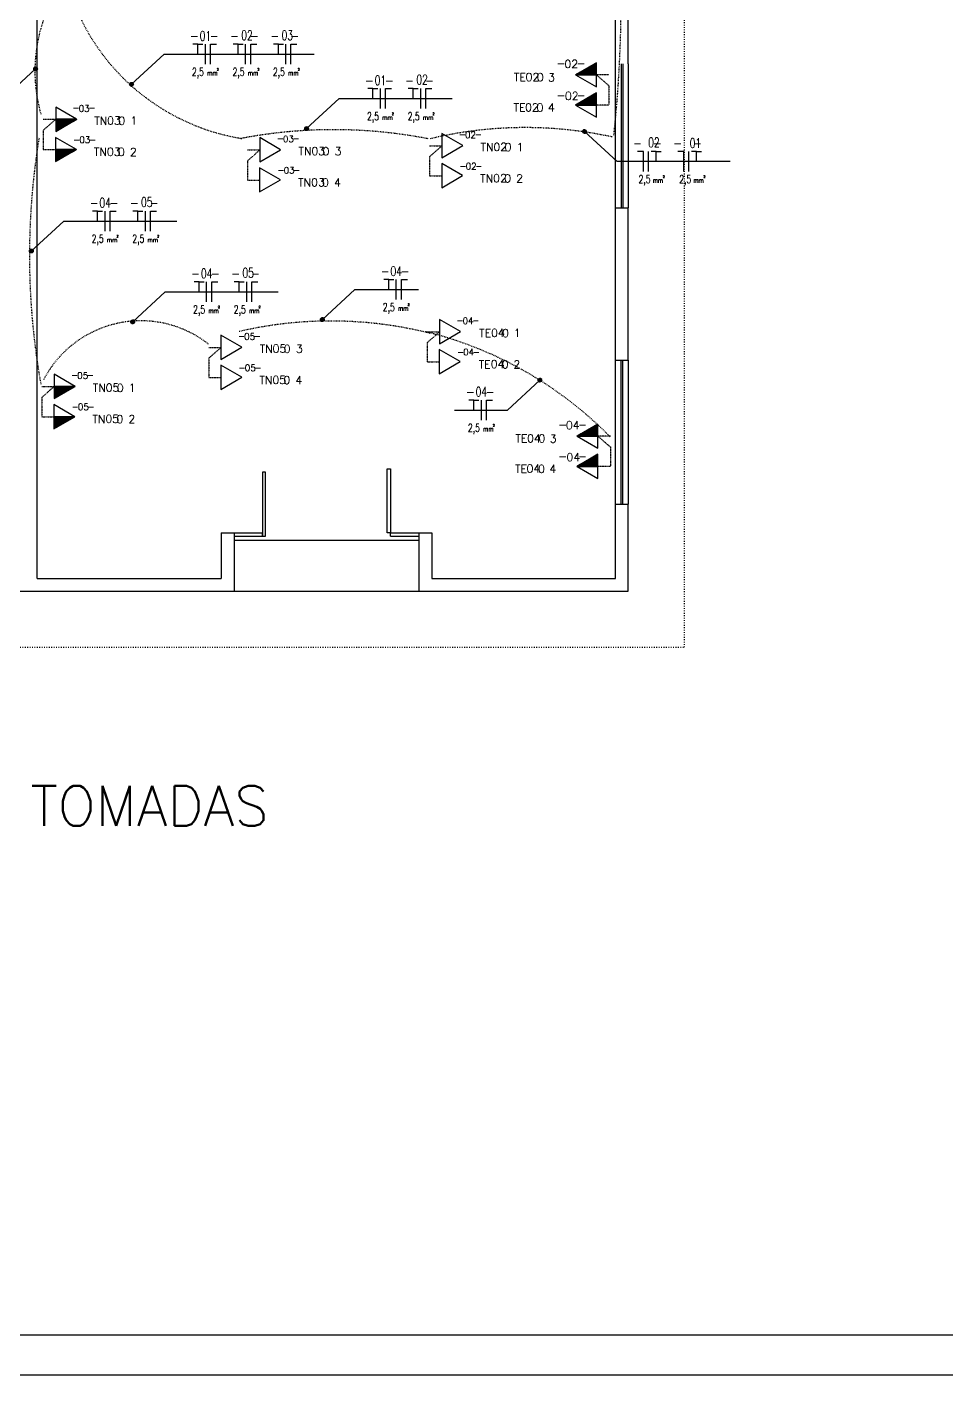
# Model space of a CAD drawing. Extents: x 0 to 4500, y 0 to 3000.
# Drawn here: x 1046 to 2195, y 0 to 1684 of the extents above; entities that cross this region are included whole.
import ezdxf

# ---------------------------------------------------------------- set-up
doc = ezdxf.new("R2010")
doc.units = 0
doc.header["$MEASUREMENT"] = 0
for name, pattern in [('DASHDOT', [1, 0.5, -0.25, 0, -0.25]), ('DASHEDX2', [1.5, 1, -0.5]), ('HIDDEN22', [3, 1, -1, -1]), ('PONT', [2, 1, -1])]:
    doc.linetypes.add(name, pattern=pattern)
doc.layers.get('0').update_dxf_attribs({"linetype": 'CONTINUOUS'})
for name, color, linetype in [('ELETFIAÇÃO', 13, 'CONTINUOUS'), ('ELETRICA', 1, 'CONTINUOUS'), ('ELETRIN', 5, 'PONT'), ('ELETTUBULA', 30, 'DASHEDX2'), ('ELÉTRICA', 1, 'CONTINUOUS'), ('MARGE', 6, 'CONTINUOUS'), ('TEXTO', 3, 'CONTINUOUS'), ('TEXTOS', 7, 'CONTINUOUS')]:
    doc.layers.add(name, color=color, linetype=linetype)
doc.styles.add('ROMANS', font='ROMANS.shx')
doc.styles.get("Standard").update_dxf_attribs({"font": 'romans.shx', "width": 0.8})
doc.styles.add('STYLE2', font='SIMPLEX.SHX')
pattern_1 = [(135, (-53.03864, -16.44269), (-0.044194174, -0.044194174), [])]

# ---------------------------------------------------------------- blocks, each defined once
blk = doc.blocks.new('2NDC')
at = {"layer": 'ELETRICA'}
for points in [[(41.4, 0.1), (15.2, 15.3), (15.2, -15)], [(41.3, -37.4), (15.1, -22.3), (15.1, -52.5)]]:
    blk.add_lwpolyline(points, close=True, dxfattribs=at)
at = {"layer": 'ELETTUBULA', "linetype": 'DASHDOT'}
for p, q in [((0, 0), (15.5, 0)), ((15.5, 0), (0, -13.6)), ((0, -13.6), (0, -37.8)), ((0, -37.8), (15.5, -37.8))]:
    blk.add_line(p, q, dxfattribs=at)
at = {"layer": 'ELETTUBULA', "style": 'STYLE2'}
for p in [(36.4, 10.3), (37.2, -29.4)]:
    blk.add_text('-  -', height=8, dxfattribs=at).set_placement(p)
at = {"layer": 'ELETTUBULA', "style": 'ROMANS'}
for p in [(44.2, 9.6), (45, -29.6)]:
    blk.add_attdef('C', p, '', height=8, dxfattribs=at)
at = {"layer": 'TEXTO', "style": 'STYLE2'}
for p in [(63.7, -6.8), (63.2, -45.8)]:
    blk.add_text('TN  0 ', height=10, dxfattribs=at).set_placement(p)
at = {"layer": 'TEXTO', "style": 'ROMANS'}
for p in [(79.7, -6.5), (108.8, -6.7), (79.4, -45.6), (108.2, -45.9)]:
    blk.add_attdef('C', p, '', height=10, dxfattribs=at)
blk = doc.blocks.new('2EDC')
at = {"layer": 'ELETRICA'}
for points in [[(41.4, 0.1), (15.2, 15.3), (15.2, -15)], [(41.3, -37.4), (15.1, -22.3), (15.1, -52.5)]]:
    blk.add_lwpolyline(points, close=True, dxfattribs=at)
at = {"layer": 'ELETTUBULA', "linetype": 'DASHDOT'}
for p, q in [((0, 0), (15.5, 0)), ((15.5, 0), (0, -13.6)), ((0, -13.6), (0, -37.8)), ((0, -37.8), (15.5, -37.8))]:
    blk.add_line(p, q, dxfattribs=at)
at = {"layer": 'ELETTUBULA', "style": 'STYLE2'}
for p in [(36.4, 10.3), (37.2, -29.4)]:
    blk.add_text('-  -', height=8, dxfattribs=at).set_placement(p)
at = {"layer": 'ELETTUBULA', "style": 'ROMANS'}
for p in [(44.2, 9.6), (45, -29.6)]:
    blk.add_attdef('C', p, '', height=8, dxfattribs=at)
at = {"layer": 'TEXTO', "style": 'STYLE2'}
for p in [(64.9, -6.8), (64.3, -45.8)]:
    blk.add_text('TE  0 ', height=10, dxfattribs=at).set_placement(p)
at = {"layer": 'TEXTO', "style": 'ROMANS'}
for p in [(79.7, -6.5), (108.2, -6.7), (79.4, -45.6), (107.6, -45.9)]:
    blk.add_attdef('C', p, '', height=10, dxfattribs=at)
blk = doc.blocks.new('*X21')
at = {"color": 0}
for p, q in [((14.242, 4.662), (14.296, 4.717)), ((14.243, 4.662), (14.3, 4.719)), ((14.245, 4.662), (14.305, 4.722)), ((14.247, 4.662), (14.309, 4.724)), ((14.249, 4.662), (14.313, 4.726)), ((14.25, 4.662), (14.317, 4.729)), ((14.252, 4.662), (14.321, 4.731)), ((14.254, 4.662), (14.325, 4.734)), ((14.256, 4.662), (14.33, 4.736)), ((14.257, 4.662), (14.334, 4.738)), ((14.259, 4.662), (14.338, 4.741)), ((14.261, 4.662), (14.342, 4.743)), ((14.263, 4.662), (14.346, 4.746)), ((14.265, 4.662), (14.351, 4.748)), ((14.266, 4.662), (14.355, 4.75)), ((14.268, 4.662), (14.359, 4.753)), ((14.27, 4.662), (14.363, 4.755)), ((14.272, 4.662), (14.367, 4.758)), ((14.273, 4.662), (14.372, 4.76)), ((14.275, 4.662), (14.376, 4.763)), ((14.277, 4.662), (14.38, 4.765)), ((14.279, 4.662), (14.384, 4.767)), ((14.28, 4.662), (14.388, 4.77)), ((14.282, 4.662), (14.392, 4.772)), ((14.284, 4.662), (14.397, 4.775)), ((14.286, 4.662), (14.401, 4.777)), ((14.288, 4.662), (14.405, 4.779)), ((14.289, 4.662), (14.409, 4.782)), ((14.291, 4.662), (14.413, 4.784)), ((14.293, 4.662), (14.418, 4.787)), ((14.295, 4.662), (14.422, 4.789)), ((14.296, 4.662), (14.426, 4.792)), ((14.298, 4.662), (14.43, 4.794)), ((14.3, 4.662), (14.434, 4.796)), ((14.302, 4.662), (14.438, 4.799)), ((14.303, 4.662), (14.443, 4.801)), ((14.305, 4.662), (14.447, 4.804)), ((14.307, 4.662), (14.451, 4.806)), ((14.309, 4.662), (14.455, 4.808)), ((14.31, 4.662), (14.459, 4.811)), ((14.312, 4.662), (14.464, 4.813)), ((14.314, 4.662), (14.468, 4.816)), ((14.316, 4.662), (14.472, 4.818)), ((14.318, 4.662), (14.476, 4.821)), ((14.319, 4.662), (14.48, 4.823)), ((14.321, 4.662), (14.484, 4.825)), ((14.323, 4.662), (14.489, 4.828)), ((14.325, 4.662), (14.493, 4.83)), ((14.326, 4.662), (14.497, 4.833)), ((14.328, 4.662), (14.501, 4.835)), ((14.33, 4.662), (14.505, 4.837)), ((14.332, 4.662), (14.51, 4.84)), ((14.333, 4.662), (14.514, 4.842)), ((14.335, 4.662), (14.518, 4.845)), ((14.337, 4.662), (14.522, 4.847)), ((14.339, 4.662), (14.526, 4.85)), ((14.341, 4.662), (14.53, 4.852)), ((14.342, 4.662), (14.535, 4.854)), ((14.344, 4.662), (14.539, 4.857)), ((14.346, 4.662), (14.543, 4.859)), ((14.348, 4.662), (14.547, 4.862)), ((14.349, 4.662), (14.551, 4.864)), ((14.351, 4.662), (14.556, 4.866)), ((14.353, 4.662), (14.56, 4.869)), ((14.355, 4.662), (14.564, 4.871)), ((14.356, 4.662), (14.568, 4.874)), ((14.358, 4.662), (14.572, 4.876)), ((14.36, 4.662), (14.576, 4.878)), ((14.362, 4.662), (14.581, 4.881)), ((14.364, 4.662), (14.585, 4.883)), ((14.365, 4.662), (14.589, 4.886)), ((14.367, 4.662), (14.593, 4.888)), ((14.369, 4.662), (14.597, 4.891)), ((14.371, 4.662), (14.602, 4.893)), ((14.372, 4.662), (14.606, 4.895)), ((14.374, 4.662), (14.61, 4.898)), ((14.376, 4.662), (14.614, 4.9)), ((14.378, 4.662), (14.618, 4.903)), ((14.379, 4.662), (14.622, 4.905)), ((14.381, 4.662), (14.627, 4.907)), ((14.383, 4.662), (14.631, 4.91)), ((14.385, 4.662), (14.635, 4.912)), ((14.386, 4.662), (14.639, 4.915)), ((14.388, 4.662), (14.643, 4.917)), ((14.39, 4.662), (14.648, 4.92)), ((14.392, 4.662), (14.652, 4.922)), ((14.394, 4.662), (14.656, 4.924)), ((14.395, 4.662), (14.66, 4.927)), ((14.397, 4.662), (14.664, 4.929)), ((14.399, 4.662), (14.668, 4.932)), ((14.401, 4.662), (14.673, 4.934)), ((14.402, 4.662), (14.677, 4.936)), ((14.404, 4.662), (14.681, 4.939)), ((14.406, 4.662), (14.685, 4.941)), ((14.408, 4.662), (14.689, 4.944)), ((14.409, 4.662), (14.694, 4.946)), ((14.411, 4.662), (14.698, 4.949)), ((14.413, 4.662), (14.702, 4.951)), ((14.415, 4.662), (14.706, 4.953)), ((14.417, 4.662), (14.71, 4.956)), ((14.418, 4.662), (14.714, 4.958)), ((14.42, 4.662), (14.719, 4.961)), ((14.422, 4.662), (14.723, 4.963)), ((14.424, 4.662), (14.726, 4.964)), ((14.425, 4.662), (14.726, 4.962)), ((14.427, 4.662), (14.726, 4.961)), ((14.429, 4.662), (14.726, 4.959)), ((14.431, 4.662), (14.726, 4.957)), ((14.432, 4.662), (14.726, 4.955)), ((14.434, 4.662), (14.726, 4.954)), ((14.436, 4.662), (14.726, 4.952)), ((14.438, 4.662), (14.726, 4.95)), ((14.44, 4.662), (14.726, 4.948)), ((14.441, 4.662), (14.726, 4.947)), ((14.443, 4.662), (14.726, 4.945)), ((14.445, 4.662), (14.726, 4.943)), ((14.447, 4.662), (14.726, 4.941)), ((14.448, 4.662), (14.726, 4.939)), ((14.45, 4.662), (14.726, 4.938)), ((14.452, 4.662), (14.726, 4.936)), ((14.454, 4.662), (14.726, 4.934)), ((14.455, 4.662), (14.726, 4.932)), ((14.457, 4.662), (14.726, 4.931)), ((14.459, 4.662), (14.726, 4.929)), ((14.461, 4.662), (14.726, 4.927)), ((14.463, 4.662), (14.726, 4.925)), ((14.464, 4.662), (14.726, 4.924)), ((14.466, 4.662), (14.726, 4.922)), ((14.468, 4.662), (14.726, 4.92)), ((14.47, 4.662), (14.726, 4.918)), ((14.471, 4.662), (14.726, 4.917)), ((14.473, 4.662), (14.726, 4.915)), ((14.475, 4.662), (14.726, 4.913)), ((14.477, 4.662), (14.726, 4.911)), ((14.478, 4.662), (14.726, 4.909)), ((14.48, 4.662), (14.726, 4.908)), ((14.482, 4.662), (14.726, 4.906)), ((14.484, 4.662), (14.726, 4.904)), ((14.485, 4.662), (14.726, 4.902)), ((14.487, 4.662), (14.726, 4.901)), ((14.489, 4.662), (14.726, 4.899)), ((14.491, 4.662), (14.726, 4.897)), ((14.493, 4.662), (14.726, 4.895)), ((14.494, 4.662), (14.726, 4.894)), ((14.496, 4.662), (14.726, 4.892)), ((14.498, 4.662), (14.726, 4.89)), ((14.5, 4.662), (14.726, 4.888)), ((14.501, 4.662), (14.726, 4.886)), ((14.503, 4.662), (14.726, 4.885)), ((14.505, 4.662), (14.726, 4.883)), ((14.507, 4.662), (14.726, 4.881)), ((14.508, 4.662), (14.726, 4.879)), ((14.51, 4.662), (14.726, 4.878)), ((14.512, 4.662), (14.726, 4.876)), ((14.514, 4.662), (14.726, 4.874)), ((14.516, 4.662), (14.726, 4.872)), ((14.517, 4.662), (14.726, 4.871)), ((14.519, 4.662), (14.726, 4.869)), ((14.521, 4.662), (14.726, 4.867)), ((14.523, 4.662), (14.726, 4.865)), ((14.524, 4.662), (14.726, 4.863)), ((14.526, 4.662), (14.726, 4.862)), ((14.528, 4.662), (14.726, 4.86)), ((14.53, 4.662), (14.726, 4.858)), ((14.531, 4.662), (14.726, 4.856)), ((14.533, 4.662), (14.726, 4.855)), ((14.535, 4.662), (14.726, 4.853)), ((14.537, 4.662), (14.726, 4.851)), ((14.539, 4.662), (14.726, 4.849)), ((14.54, 4.662), (14.726, 4.848)), ((14.542, 4.662), (14.726, 4.846)), ((14.544, 4.662), (14.726, 4.844)), ((14.546, 4.662), (14.726, 4.842)), ((14.547, 4.662), (14.726, 4.84)), ((14.549, 4.662), (14.726, 4.839)), ((14.551, 4.662), (14.726, 4.837)), ((14.553, 4.662), (14.726, 4.835)), ((14.554, 4.662), (14.726, 4.833)), ((14.556, 4.662), (14.726, 4.832)), ((14.558, 4.662), (14.726, 4.83)), ((14.56, 4.662), (14.726, 4.828)), ((14.562, 4.662), (14.726, 4.826)), ((14.563, 4.662), (14.726, 4.825)), ((14.565, 4.662), (14.726, 4.823)), ((14.567, 4.662), (14.726, 4.821)), ((14.569, 4.662), (14.726, 4.819)), ((14.57, 4.662), (14.726, 4.818)), ((14.572, 4.662), (14.726, 4.816)), ((14.574, 4.662), (14.726, 4.814)), ((14.576, 4.662), (14.726, 4.812)), ((14.577, 4.662), (14.726, 4.81)), ((14.579, 4.662), (14.726, 4.809)), ((14.581, 4.662), (14.726, 4.807)), ((14.583, 4.662), (14.726, 4.805)), ((14.584, 4.662), (14.726, 4.803)), ((14.586, 4.662), (14.726, 4.802)), ((14.588, 4.662), (14.726, 4.8)), ((14.59, 4.662), (14.726, 4.798)), ((14.592, 4.662), (14.726, 4.796)), ((14.593, 4.662), (14.726, 4.795)), ((14.595, 4.662), (14.726, 4.793)), ((14.597, 4.662), (14.726, 4.791)), ((14.599, 4.662), (14.726, 4.789)), ((14.6, 4.662), (14.726, 4.787)), ((14.602, 4.662), (14.726, 4.786)), ((14.604, 4.662), (14.726, 4.784)), ((14.606, 4.662), (14.726, 4.782)), ((14.607, 4.662), (14.726, 4.78)), ((14.609, 4.662), (14.726, 4.779)), ((14.611, 4.662), (14.726, 4.777)), ((14.613, 4.662), (14.726, 4.775)), ((14.615, 4.662), (14.726, 4.773)), ((14.616, 4.662), (14.726, 4.772)), ((14.618, 4.662), (14.726, 4.77)), ((14.62, 4.662), (14.726, 4.768)), ((14.622, 4.662), (14.726, 4.766)), ((14.623, 4.662), (14.726, 4.764)), ((14.625, 4.662), (14.726, 4.763)), ((14.627, 4.662), (14.726, 4.761)), ((14.629, 4.662), (14.726, 4.759)), ((14.63, 4.662), (14.726, 4.757)), ((14.632, 4.662), (14.726, 4.756)), ((14.634, 4.662), (14.726, 4.754)), ((14.636, 4.662), (14.726, 4.752)), ((14.638, 4.662), (14.726, 4.75)), ((14.639, 4.662), (14.726, 4.749)), ((14.641, 4.662), (14.726, 4.747)), ((14.643, 4.662), (14.726, 4.745)), ((14.645, 4.662), (14.726, 4.743)), ((14.646, 4.662), (14.726, 4.741)), ((14.648, 4.662), (14.726, 4.74)), ((14.65, 4.662), (14.726, 4.738)), ((14.652, 4.662), (14.726, 4.736)), ((14.653, 4.662), (14.726, 4.734)), ((14.655, 4.662), (14.726, 4.733)), ((14.657, 4.662), (14.726, 4.731)), ((14.659, 4.662), (14.726, 4.729)), ((14.661, 4.662), (14.726, 4.727)), ((14.662, 4.662), (14.726, 4.726)), ((14.664, 4.662), (14.726, 4.724)), ((14.666, 4.662), (14.726, 4.722)), ((14.668, 4.662), (14.726, 4.72)), ((14.669, 4.662), (14.726, 4.719)), ((14.671, 4.662), (14.726, 4.717)), ((14.203, 4.662), (14.204, 4.664)), ((14.204, 4.662), (14.208, 4.666)), ((14.206, 4.662), (14.213, 4.668)), ((14.208, 4.662), (14.217, 4.671)), ((14.21, 4.662), (14.221, 4.673)), ((14.211, 4.662), (14.225, 4.676)), ((14.213, 4.662), (14.229, 4.678)), ((14.215, 4.662), (14.233, 4.68)), ((14.217, 4.662), (14.238, 4.683)), ((14.219, 4.662), (14.242, 4.685)), ((14.22, 4.662), (14.246, 4.688)), ((14.222, 4.662), (14.25, 4.69)), ((14.224, 4.662), (14.254, 4.693)), ((14.226, 4.662), (14.259, 4.695)), ((14.227, 4.662), (14.263, 4.697)), ((14.229, 4.662), (14.267, 4.7)), ((14.231, 4.662), (14.271, 4.702)), ((14.233, 4.662), (14.275, 4.705)), ((14.234, 4.662), (14.279, 4.707)), ((14.236, 4.662), (14.284, 4.709)), ((14.238, 4.662), (14.288, 4.712)), ((14.24, 4.662), (14.292, 4.714)), ((14.673, 4.662), (14.726, 4.715)), ((14.675, 4.662), (14.726, 4.713)), ((14.676, 4.662), (14.726, 4.711)), ((14.678, 4.662), (14.726, 4.71)), ((14.68, 4.662), (14.726, 4.708)), ((14.682, 4.662), (14.726, 4.706)), ((14.683, 4.662), (14.726, 4.704)), ((14.685, 4.662), (14.726, 4.703)), ((14.687, 4.662), (14.726, 4.701)), ((14.689, 4.662), (14.726, 4.699)), ((14.691, 4.662), (14.726, 4.697)), ((14.692, 4.662), (14.726, 4.696)), ((14.694, 4.662), (14.726, 4.694)), ((14.696, 4.662), (14.726, 4.692)), ((14.698, 4.662), (14.726, 4.69)), ((14.699, 4.662), (14.726, 4.688)), ((14.701, 4.662), (14.726, 4.687)), ((14.703, 4.662), (14.726, 4.685)), ((14.705, 4.662), (14.726, 4.683)), ((14.706, 4.662), (14.726, 4.681)), ((14.708, 4.662), (14.726, 4.68)), ((14.71, 4.662), (14.726, 4.678)), ((14.712, 4.662), (14.726, 4.676)), ((14.714, 4.662), (14.726, 4.674)), ((14.715, 4.662), (14.726, 4.673)), ((14.717, 4.662), (14.726, 4.671)), ((14.719, 4.662), (14.726, 4.669)), ((14.721, 4.662), (14.726, 4.667)), ((14.722, 4.662), (14.726, 4.665)), ((14.724, 4.662), (14.726, 4.664))]:
    blk.add_line(p, q, dxfattribs=at)
blk = doc.blocks.new('TMEDIA')
at = {"layer": 'ELETRICA'}
blk.add_line((-0.524, 0), (0, 0), dxfattribs=at)
blk.add_lwpolyline([(-0.524, 0), (0, -0.303), (0, 0.303)], close=True, dxfattribs=at)
blk.add_blockref('*X21', (-14.726, -4.662), dxfattribs=at)
blk = doc.blocks.new('TM')
at = {"xscale": 50, "yscale": 50, "zscale": 50}
blk.add_blockref('TMEDIA', (0, 0), dxfattribs=at)
blk = doc.blocks.new('2EEP')
at = {"layer": 'ELETTUBULA', "linetype": 'DASHDOT'}
for p, q in [((0, 0), (-15.5, 0)), ((-15.5, 0), (0, -13.6)), ((0, -13.6), (0, -37.8)), ((0, -37.8), (-15.5, -37.8))]:
    blk.add_line(p, q, dxfattribs=at)
for p in [(-15.5, 0), (-15.5, -37.8)]:
    blk.add_blockref('TM', p)
at = {"layer": 'ELETTUBULA', "style": 'STYLE2'}
for s, p in [('-  -', (-65.3, 9.5)), ('-  - ', (-65.3, -30.3))]:
    blk.add_text(s, height=10, dxfattribs=at).set_placement(p)
at = {"layer": 'ELETTUBULA', "style": 'ROMANS'}
for p in [(-55.6, 8.7), (-54.9, -31.3)]:
    blk.add_attdef('C', p, '', height=10, dxfattribs=at)
at = {"layer": 'TEXTO', "style": 'STYLE2'}
for p in [(-118.7, -7.9), (-119.1, -45.9)]:
    blk.add_text('TE  0 ', height=10, dxfattribs=at).set_placement(p)
at = {"layer": 'TEXTO', "style": 'ROMANS'}
for p in [(-104.1, -7.8), (-75.8, -8.2), (-104.8, -45.5), (-76.2, -45.9)]:
    blk.add_attdef('C', p, '', height=10, dxfattribs=at)
blk = doc.blocks.new('FNT1')
at = {"layer": 'ELETFIAÇÃO'}
for p, q in [((-38, -35.3), (2.6, 2.2)), ((-104.2, -35.3), (-38, -35.3))]:
    blk.add_line(p, q, dxfattribs=at)
at = {"layer": 'ELETFIAÇÃO', "linetype": 'CONTINUOUS'}
for p, q in [((3.1, -0.1), (0.3, 2.7)), ((3, -0.1), (0.3, 2.6)), ((3, -0.1), (0.3, 2.5)), ((2.9, -0.1), (0.3, 2.4)), ((2.7, -0.2), (0.3, 2.3)), ((2.8, -0.2), (0.3, 2.3)), ((2.6, -0.2), (0.3, 2.2)), ((2.5, -0.2), (0.3, 2.1)), ((2.4, -0.2), (0.3, 2)), ((2.3, -0.1), (0.3, 1.9)), ((2.2, -0.1), (0.3, 1.8)), ((2.1, -0.1), (0.3, 1.7)), ((3.4, 0), (0.4, 3)), ((3.3, -0.1), (0.4, 2.9)), ((3.4, 0), (0.4, 2.9)), ((3.2, -0.1), (0.4, 2.8)), ((3.2, -0.1), (0.4, 2.7)), ((2, -0.1), (0.4, 1.6)), ((1.9, 0), (0.4, 1.4)), ((3.6, 0.1), (0.5, 3.2)), ((3.7, 0.1), (0.5, 3.2)), ((3.5, 0), (0.5, 3.1)), ((3.6, 0), (0.5, 3.1)), ((1.7, 0), (0.5, 1.3)), ((1.6, 0.1), (0.5, 1.1)), ((3.8, 0.2), (0.6, 3.4)), ((3.9, 0.2), (0.6, 3.4)), ((3.8, 0.1), (0.6, 3.3)), ((4, 0.3), (0.7, 3.6)), ((3.9, 0.2), (0.7, 3.5)), ((4, 0.3), (0.7, 3.5)), ((1.4, 0.2), (0.7, 0.9)), ((4.1, 0.4), (0.8, 3.7)), ((4.1, 0.3), (0.8, 3.6)), ((4.2, 0.5), (0.9, 3.8)), ((4.2, 0.4), (0.9, 3.7)), ((4.3, 0.5), (1, 3.9)), ((4.3, 0.6), (1, 3.9)), ((4.3, 0.5), (1, 3.8)), ((4.4, 0.7), (1.1, 4)), ((4.4, 0.6), (1.1, 3.9)), ((4.5, 0.8), (1.2, 4.1)), ((4.5, 0.7), (1.2, 4)), ((4.5, 0.8), (1.3, 4.1)), ((4.6, 0.9), (1.3, 4.1)), ((4.6, 0.9), (1.4, 4.2)), ((4.6, 1), (1.4, 4.2)), ((4.7, 1.1), (1.5, 4.2)), ((4.7, 1.1), (1.6, 4.3)), ((4.7, 1.2), (1.6, 4.3)), ((4.8, 1.2), (1.7, 4.3)), ((4.8, 1.3), (1.7, 4.3)), ((4.8, 1.4), (1.8, 4.4)), ((4.8, 1.4), (1.9, 4.4)), ((4.9, 1.5), (1.9, 4.4)), ((4.9, 1.6), (2, 4.4)), ((4.9, 1.6), (2.1, 4.5)), ((4.9, 1.7), (2.1, 4.5)), ((4.9, 1.8), (2.2, 4.5)), ((4.9, 1.9), (2.3, 4.5)), ((5, 1.9), (2.4, 4.5)), ((5, 2), (2.5, 4.5)), ((5, 2.1), (2.5, 4.5)), ((5, 2.2), (2.6, 4.5)), ((5, 2.3), (2.7, 4.5)), ((5, 2.4), (2.8, 4.5)), ((5, 2.5), (2.9, 4.5)), ((4.9, 2.6), (3, 4.5)), ((4.9, 2.7), (3.1, 4.5)), ((4.9, 2.8), (3.2, 4.4)), ((4.9, 2.9), (3.4, 4.4)), ((4.8, 3.1), (3.5, 4.4)), ((4.7, 3.2), (3.7, 4.3)), ((4.6, 3.4), (3.9, 4.2))]:
    blk.add_line(p, q, dxfattribs=at)
at = {"layer": 'ELETFIAÇÃO'}
blk.add_circle((2.6, 2.2), 2.34, dxfattribs=at)
at = {"layer": 'ELÉTRICA'}
for p, q in [((-79.9, -22.8), (-86.2, -22.8)), ((-79.9, -35.3), (-79.9, -22.8)), ((-79.9, -22.8), (-73.7, -22.8)), ((-70.4, -47.7), (-70.4, -22.7)), ((-64.1, -22.7), (-56.6, -22.7)), ((-64.1, -47.7), (-64.1, -22.7))]:
    blk.add_line(p, q, dxfattribs=at)
at = {"layer": 'ELETFIAÇÃO'}
for s, height, style, p in [('-  -', 10, 'STYLE2', (-89.9, -17.5)), ('2', 3, 'ROMANS', (-56.3, -55.8))]:
    blk.add_text(s, height=height, dxfattribs=dict(at, style=style)).set_placement(p)
at = {"layer": 'ELETFIAÇÃO', "style": 'ROMANS', "width": 0.7}
for s, height, p in [('2,5', 10, (-87.3, -62.4)), ('mm', 6, (-68.4, -61.9))]:
    blk.add_text(s, height=height, dxfattribs=at).set_placement(p)
blk.add_attdef('C', (-77.7, -18.3), '', height=12, dxfattribs=at)
blk = doc.blocks.new('FASE')
at = {"layer": 'ELÉTRICA'}
blk.add_line((0, -0.25), (0, 0.25), dxfattribs=at)
blk = doc.blocks.new('NEUTRO')
at = {"layer": 'ELÉTRICA'}
for p, q in [((0, 0.25), (0.15, 0.25)), ((0, -0.25), (0, 0.25))]:
    blk.add_line(p, q, dxfattribs=at)
blk = doc.blocks.new('FIOTERRA')
at = {"layer": 'ELÉTRICA'}
for p, q in [((0, 0.25), (-0.125, 0.25)), ((0, 0), (0, 0.25)), ((0, 0.25), (0.125, 0.25))]:
    blk.add_line(p, q, dxfattribs=at)
blk = doc.blocks.new('2FNT')
at = {"layer": 'ELETFIAÇÃO', "linetype": 'CONTINUOUS'}
h = blk.add_hatch(dxfattribs=at)
h.set_pattern_fill('ANSI31', color=256, scale=0.5, angle=90, style=0)
h.set_pattern_definition(pattern_1)
h.paths.add_polyline_path([(0.3, 2.2, 1), (5, 2.2, 1)])
at = {"layer": 'ELETFIAÇÃO'}
for p, q in [((2.6, 2.2), (43.3, 39.7)), ((43.3, 39.7), (184.5, 39.7))]:
    blk.add_line(p, q, dxfattribs=at)
blk.add_circle((2.6, 2.2), 2.34, dxfattribs=at)
at = {"color": 4, "xscale": 50, "yscale": 50, "zscale": 50}
for name, p in [('FIOTERRA', (85.5, 39.7)), ('FASE', (95, 39.7)), ('NEUTRO', (101.3, 39.7)), ('FIOTERRA', (135.7, 39.7)), ('FASE', (145.2, 39.7)), ('NEUTRO', (151.6, 39.7))]:
    blk.add_blockref(name, p, dxfattribs=at)
at = {"layer": 'ELETFIAÇÃO'}
for s, height, style, p in [('-  -', 10, 'STYLE2', (75.5, 57.4)), ('-  -', 10, 'STYLE2', (125.7, 57.4)), ('2', 3, 'ROMANS', (109.1, 19.2)), ('2', 3, 'ROMANS', (159.9, 19.2))]:
    blk.add_text(s, height=height, dxfattribs=dict(at, style=style)).set_placement(p)
at = {"layer": 'ELETFIAÇÃO', "style": 'ROMANS', "width": 0.7}
for s, height, p in [('2,5', 10, (78.1, 12.6)), ('mm', 6, (97.1, 13.1)), ('2,5', 10, (128.9, 12.6)), ('mm', 6, (147.9, 13.1))]:
    blk.add_text(s, height=height, dxfattribs=at).set_placement(p)
for p in [(87.7, 56.6), (139.7, 57.4)]:
    blk.add_attdef('C', p, '', height=12, dxfattribs=at)
blk = doc.blocks.new('2NDP')
at = {"layer": 'ELETTUBULA', "linetype": 'DASHDOT'}
for p, q in [((0, 0), (15.5, 0)), ((15.5, 0), (0, -13.6)), ((0, -13.6), (0, -37.8)), ((0, -37.8), (15.5, -37.8))]:
    blk.add_line(p, q, dxfattribs=at)
at = {"xscale": 50, "yscale": 50, "zscale": 50, "rotation": 180}
for p in [(15.5, 0), (15.1, -37.8)]:
    blk.add_blockref('TMEDIA', p, dxfattribs=at)
at = {"layer": 'ELETTUBULA', "style": 'STYLE2'}
for p in [(36.4, 10.3), (37.2, -29.4)]:
    blk.add_text('-  -', height=8, dxfattribs=at).set_placement(p)
at = {"layer": 'ELETTUBULA', "style": 'ROMANS'}
for p in [(44.2, 9.6), (45, -29.6)]:
    blk.add_attdef('C', p, '', height=8, dxfattribs=at)
at = {"layer": 'TEXTO', "style": 'STYLE2'}
for p in [(63.7, -6.8), (63.2, -45.8)]:
    blk.add_text('TN  0 ', height=10, dxfattribs=at).set_placement(p)
at = {"layer": 'TEXTO', "style": 'ROMANS'}
for p in [(79.7, -6.5), (108.8, -6.7), (79.4, -45.6), (108.2, -45.9)]:
    blk.add_attdef('C', p, '', height=10, dxfattribs=at)
blk = doc.blocks.new('FNT3')
at = {"layer": 'ELETFIAÇÃO', "linetype": 'CONTINUOUS'}
h = blk.add_hatch(dxfattribs=at)
h.set_pattern_fill('ANSI31', color=256, scale=0.5, angle=90, style=0)
h.set_pattern_definition(pattern_1)
h.paths.add_polyline_path([(0.3, 2.2, 1), (5, 2.2, 1)])
at = {"layer": 'ELETFIAÇÃO'}
for p, q in [((-38, -35.3), (2.6, 2.2)), ((-207.9, -35.3), (-38, -35.3))]:
    blk.add_line(p, q, dxfattribs=at)
blk.add_circle((2.6, 2.2), 2.34, dxfattribs=at)
at = {"color": 4, "xscale": 50, "yscale": 50, "zscale": 50}
for name, p in [('FIOTERRA', (-183.5, -35.3)), ('FASE', (-174, -35.2)), ('NEUTRO', (-167.7, -35.2)), ('FIOTERRA', (-133.3, -35.3)), ('FASE', (-123.8, -35.2)), ('NEUTRO', (-117.5, -35.2)), ('FIOTERRA', (-82.9, -35.3)), ('FASE', (-73.4, -35.2)), ('NEUTRO', (-67.1, -35.2))]:
    blk.add_blockref(name, p, dxfattribs=at)
at = {"layer": 'ELETFIAÇÃO'}
for s, height, style, p in [('-  -', 10, 'STYLE2', (-193.5, -17.5)), ('-  -', 10, 'STYLE2', (-143.3, -17.5)), ('-  -', 10, 'STYLE2', (-92.9, -17.5)), ('2', 3, 'ROMANS', (-159.9, -55.8)), ('2', 3, 'ROMANS', (-109.1, -55.8)), ('2', 3, 'ROMANS', (-58.7, -55.8))]:
    blk.add_text(s, height=height, dxfattribs=dict(at, style=style)).set_placement(p)
at = {"layer": 'ELETFIAÇÃO', "style": 'ROMANS', "width": 0.7}
for s, height, p in [('2,5', 10, (-190.9, -62.4)), ('mm', 6, (-172, -61.9)), ('2,5', 10, (-140.1, -62.4)), ('mm', 6, (-121.2, -61.9)), ('2,5', 10, (-89.7, -62.4)), ('mm', 6, (-70.8, -61.9))]:
    blk.add_text(s, height=height, dxfattribs=at).set_placement(p)
for p in [(-181.3, -18.3), (-129.3, -17.5), (-78.9, -17.5)]:
    blk.add_attdef('C', p, '', height=12, dxfattribs=at)
blk = doc.blocks.new('FNT2-')
at = {"layer": 'ELETFIAÇÃO', "linetype": 'CONTINUOUS'}
h = blk.add_hatch(dxfattribs=at)
h.set_pattern_fill('ANSI31', color=256, scale=0.5, angle=90, style=0)
h.set_pattern_definition([(45, (58.298264, -16.44269), (0.044194174, -0.044194174), [])])
h.paths.add_polyline_path([(0.3, 2.2, 1), (5, 2.2, 1)])
at = {"layer": 'ELETFIAÇÃO'}
for p, q in [((43.3, -35.3), (2.6, 2.2)), ((184.5, -35.3), (43.3, -35.3))]:
    blk.add_line(p, q, dxfattribs=at)
blk.add_circle((2.6, 2.2), 2.34, dxfattribs=at)
at = {"color": 4, "xscale": -50, "yscale": 50, "zscale": 50}
for name, p in [('NEUTRO', (76.3, -35.2)), ('FASE', (82.6, -35.2)), ('FIOTERRA', (92.1, -35.3)), ('NEUTRO', (126.5, -35.2)), ('FASE', (132.8, -35.2)), ('FIOTERRA', (142.3, -35.3))]:
    blk.add_blockref(name, p, dxfattribs=at)
at = {"layer": 'ELETFIAÇÃO'}
for s, height, style, p in [('-  -', 10, 'STYLE2', (63.1, -17.5)), ('-  -', 10, 'STYLE2', (113.3, -17.5)), ('2', 3, 'ROMANS', (100.3, -55.8)), ('2', 3, 'ROMANS', (151.1, -55.8))]:
    blk.add_text(s, height=height, dxfattribs=dict(at, style=style)).set_placement(p)
at = {"layer": 'ELETFIAÇÃO', "style": 'ROMANS', "width": 0.7}
for s, height, p in [('2,5', 10, (70.1, -62.4)), ('mm', 6, (87.7, -61.9)), ('2,5', 10, (120.9, -62.4)), ('mm', 6, (138.5, -61.9))]:
    blk.add_text(s, height=height, dxfattribs=at).set_placement(p)
for p in [(82.1, -17.5), (134.1, -18.3)]:
    blk.add_attdef('C', p, '', height=12, dxfattribs=at)
blk = doc.blocks.new('3FNT')
at = {"layer": 'ELETFIAÇÃO', "linetype": 'CONTINUOUS'}
h = blk.add_hatch(dxfattribs=at)
h.set_pattern_fill('ANSI31', color=256, scale=0.5, angle=90, style=0)
h.set_pattern_definition(pattern_1)
h.paths.add_polyline_path([(0.3, 2.2, 1), (5, 2.2, 1)])
at = {"layer": 'ELETFIAÇÃO'}
for p, q in [((2.6, 2.2), (43.3, 39.7)), ((43.3, 39.7), (231, 39.7))]:
    blk.add_line(p, q, dxfattribs=at)
blk.add_circle((2.6, 2.2), 2.34, dxfattribs=at)
at = {"color": 4, "xscale": 50, "yscale": 50, "zscale": 50}
for name, p in [('FIOTERRA', (85.5, 39.7)), ('FASE', (95, 39.7)), ('NEUTRO', (101.3, 39.7)), ('FIOTERRA', (135.7, 39.7)), ('FASE', (145.2, 39.7)), ('NEUTRO', (151.6, 39.7)), ('FIOTERRA', (186.1, 39.7)), ('FASE', (195.6, 39.7)), ('NEUTRO', (201.9, 39.7))]:
    blk.add_blockref(name, p, dxfattribs=at)
at = {"layer": 'ELETFIAÇÃO'}
for s, height, style, p in [('-  -', 10, 'STYLE2', (75.5, 57.4)), ('-  -', 10, 'STYLE2', (125.7, 57.4)), ('-  -', 10, 'STYLE2', (176.1, 57.4)), ('2', 3, 'ROMANS', (109.1, 19.2)), ('2', 3, 'ROMANS', (159.9, 19.2)), ('2', 3, 'ROMANS', (210.3, 19.2))]:
    blk.add_text(s, height=height, dxfattribs=dict(at, style=style)).set_placement(p)
at = {"layer": 'ELETFIAÇÃO', "style": 'ROMANS', "width": 0.7}
for s, height, p in [('2,5', 10, (78.1, 12.6)), ('mm', 6, (97.1, 13.1)), ('2,5', 10, (128.9, 12.6)), ('mm', 6, (147.9, 13.1)), ('2,5', 10, (179.3, 12.6)), ('mm', 6, (198.2, 13.1))]:
    blk.add_text(s, height=height, dxfattribs=at).set_placement(p)
for p in [(87.7, 56.6), (139.7, 57.4), (190.1, 57.4)]:
    blk.add_attdef('C', p, '', height=12, dxfattribs=at)
blk = doc.blocks.new('1FNT')
at = {"layer": 'ELETFIAÇÃO'}
for p, q in [((2.6, 2.2), (43.3, 39.7)), ((43.3, 39.7), (122.7, 39.7))]:
    blk.add_line(p, q, dxfattribs=at)
at = {"layer": 'ELETFIAÇÃO', "linetype": 'CONTINUOUS'}
for p, q in [((3.1, -0.1), (0.3, 2.7)), ((3, -0.1), (0.3, 2.6)), ((3, -0.1), (0.3, 2.5)), ((2.9, -0.1), (0.3, 2.4)), ((2.7, -0.2), (0.3, 2.3)), ((2.8, -0.2), (0.3, 2.3)), ((2.6, -0.2), (0.3, 2.2)), ((2.5, -0.2), (0.3, 2.1)), ((2.4, -0.2), (0.3, 2)), ((2.3, -0.1), (0.3, 1.9)), ((2.2, -0.1), (0.3, 1.8)), ((2.1, -0.1), (0.3, 1.7)), ((3.4, 0), (0.4, 3)), ((3.3, -0.1), (0.4, 2.9)), ((3.4, 0), (0.4, 2.9)), ((3.2, -0.1), (0.4, 2.8)), ((3.2, -0.1), (0.4, 2.7)), ((2, -0.1), (0.4, 1.6)), ((1.9, 0), (0.4, 1.4)), ((3.6, 0.1), (0.5, 3.2)), ((3.7, 0.1), (0.5, 3.2)), ((3.5, 0), (0.5, 3.1)), ((3.6, 0), (0.5, 3.1)), ((1.7, 0), (0.5, 1.3)), ((1.6, 0.1), (0.5, 1.1)), ((3.8, 0.2), (0.6, 3.4)), ((3.9, 0.2), (0.6, 3.4)), ((3.8, 0.1), (0.6, 3.3)), ((4, 0.3), (0.7, 3.6)), ((3.9, 0.2), (0.7, 3.5)), ((4, 0.3), (0.7, 3.5)), ((1.4, 0.2), (0.7, 0.9)), ((4.1, 0.4), (0.8, 3.7)), ((4.1, 0.3), (0.8, 3.6)), ((4.2, 0.5), (0.9, 3.8)), ((4.2, 0.4), (0.9, 3.7)), ((4.3, 0.5), (1, 3.9)), ((4.3, 0.6), (1, 3.9)), ((4.3, 0.5), (1, 3.8)), ((4.4, 0.7), (1.1, 4)), ((4.4, 0.6), (1.1, 3.9)), ((4.5, 0.8), (1.2, 4.1)), ((4.5, 0.7), (1.2, 4)), ((4.5, 0.8), (1.3, 4.1)), ((4.6, 0.9), (1.3, 4.1)), ((4.6, 0.9), (1.4, 4.2)), ((4.6, 1), (1.4, 4.2)), ((4.7, 1.1), (1.5, 4.2)), ((4.7, 1.1), (1.6, 4.3)), ((4.7, 1.2), (1.6, 4.3)), ((4.8, 1.2), (1.7, 4.3)), ((4.8, 1.3), (1.7, 4.3)), ((4.8, 1.4), (1.8, 4.4)), ((4.8, 1.4), (1.9, 4.4)), ((4.9, 1.5), (1.9, 4.4)), ((4.9, 1.6), (2, 4.4)), ((4.9, 1.6), (2.1, 4.5)), ((4.9, 1.7), (2.1, 4.5)), ((4.9, 1.8), (2.2, 4.5)), ((4.9, 1.9), (2.3, 4.5)), ((5, 1.9), (2.4, 4.5)), ((5, 2), (2.5, 4.5)), ((5, 2.1), (2.5, 4.5)), ((5, 2.2), (2.6, 4.5)), ((5, 2.3), (2.7, 4.5)), ((5, 2.4), (2.8, 4.5)), ((5, 2.5), (2.9, 4.5)), ((4.9, 2.6), (3, 4.5)), ((4.9, 2.7), (3.1, 4.5)), ((4.9, 2.8), (3.2, 4.4)), ((4.9, 2.9), (3.4, 4.4)), ((4.8, 3.1), (3.5, 4.4)), ((4.7, 3.2), (3.7, 4.3)), ((4.6, 3.4), (3.9, 4.2))]:
    blk.add_line(p, q, dxfattribs=at)
at = {"layer": 'ELETFIAÇÃO'}
blk.add_circle((2.6, 2.2), 2.34, dxfattribs=at)
at = {"layer": 'ELÉTRICA'}
for p, q in [((85.5, 52.2), (79.3, 52.2)), ((85.5, 39.7), (85.5, 52.2)), ((85.5, 52.2), (91.8, 52.2)), ((95, 27.2), (95, 52.2)), ((101.3, 52.2), (108.8, 52.2)), ((101.3, 27.2), (101.3, 52.2))]:
    blk.add_line(p, q, dxfattribs=at)
at = {"layer": 'ELETFIAÇÃO'}
for s, height, style, p in [('-  -', 10, 'STYLE2', (75.5, 57.4)), ('2', 3, 'ROMANS', (109.1, 19.2))]:
    blk.add_text(s, height=height, dxfattribs=dict(at, style=style)).set_placement(p)
at = {"layer": 'ELETFIAÇÃO', "style": 'ROMANS', "width": 0.7}
for s, height, p in [('2,5', 10, (78.1, 12.6)), ('mm', 6, (97.1, 13.1))]:
    blk.add_text(s, height=height, dxfattribs=at).set_placement(p)
blk.add_attdef('C', (87.7, 56.6), '', height=12, dxfattribs=at)

msp = doc.modelspace()

# ---------------------------------------------------------------- linework, layer by layer
at = {"linetype": 'HIDDEN22'}
for p, q in [((1867.9, 909.3), (1867.9, 2187.3)), ((224.9, 909.3), (1867.9, 909.3))]:
    msp.add_line(p, q, dxfattribs=at)
for p, q in [((1781.9, 1638.3), (1781.9, 1828.3)), ((1797.9, 1638.3), (1797.9, 1828.3)), ((1059.4, 995.3), (1059.4, 1727.8)), ((1781.9, 1458.3), (1781.9, 1638.3)), ((1788.9, 1638.3), (1788.9, 1458.3)), ((1790.9, 1638.3), (1790.9, 1458.3)), ((1797.9, 1638.3), (1797.9, 1458.3)), ((1781.9, 1268.3), (1781.9, 1458.3)), ((1781.9, 1458.3), (1797.9, 1458.3)), ((1797.9, 1268.3), (1797.9, 1458.3)), ((1781.9, 1088.3), (1781.9, 1268.3)), ((1781.9, 1268.3), (1797.9, 1268.3)), ((1788.9, 1088.3), (1788.9, 1268.3)), ((1790.9, 1088.3), (1790.9, 1268.3)), ((1797.9, 1268.3), (1797.9, 1088.3)), ((1496.7, 1132.3), (1500.7, 1132.3)), ((1496.7, 1052.3), (1496.7, 1132.3)), ((1500.7, 1132.3), (1500.7, 1052.3)), ((1344.7, 1128.3), (1340.7, 1128.3)), ((1340.7, 1128.3), (1340.7, 1048.3)), ((1344.7, 1048.3), (1344.7, 1128.3)), ((1781.9, 995.3), (1781.9, 1088.3)), ((1781.9, 1088.3), (1797.9, 1088.3)), ((1797.9, 979.3), (1797.9, 1088.3)), ((1289.2, 1052.3), (1289.2, 995.3)), ((1289.2, 1052.3), (1305.2, 1052.3)), ((1305.2, 1052.3), (1305.2, 979.3)), ((1305.2, 1052.3), (1340.7, 1052.3)), ((1305.2, 1048.3), (1340.7, 1048.3)), ((1340.7, 1048.3), (1340.7, 1052.3)), ((1340.7, 1048.3), (1344.7, 1048.3)), ((1500.7, 1052.3), (1496.7, 1052.3)), ((1500.7, 1048.3), (1500.7, 1052.3)), ((1500.7, 1052.3), (1536.2, 1052.3)), ((1500.7, 1048.3), (1536.2, 1048.3)), ((1536.2, 1052.3), (1536.2, 979.3)), ((1536.2, 1052.3), (1552.2, 1052.3)), ((1552.2, 1052.3), (1552.2, 995.3)), ((1305.2, 1043.3), (1536.2, 1043.3)), ((1059.4, 995.3), (1289.2, 995.3)), ((1552.2, 995.3), (1781.9, 995.3)), ((796.4, 979.3), (1305.2, 979.3)), ((1305.2, 979.3), (1536.2, 979.3)), ((1536.2, 979.3), (1797.9, 979.3)), ((4499.9, 0), (0, 0))]:
    msp.add_line(p, q)
at = {"layer": 'ELETRIN'}
for centre, radius, start, end in [((152.6, 1721.9), 1636.4, 353.9446, 6.0554), ((1252.4, 1629.2), 196, 152.3374, 195.9667), ((1358.5, 1813.8), 272.2, 199.1486, 260.8735), ((1429.8, 937.5), 618.6, 78.9861, 101.0139), ((1668.9, 1048.1), 510.6, 77.7132, 103.432), ((1961.2, 1398.5), 911.6, 170.7081, 190.1384), ((1188.8, 1180.2), 137.1, 51.8621, 152.7661), ((1426.3, 808.5), 508.5, 75.8837, 103.0257), ((1428.1, 831), 486.8, 44.496, 76.2872)]:
    msp.add_arc(centre, radius, start, end, dxfattribs=at)
at = {"layer": 'MARGE'}
msp.add_line((4449.9, 50), (125, 50), dxfattribs=at)

# ---------------------------------------------------------------- block references
ref = msp.add_blockref('3FNT', (1174.5, 1610.7))
ref.add_attrib('C', '01', (1262.3, 1667.3), dxfattribs={"layer": 'ELETFIAÇÃO', "height": 12, "style": 'ROMANS', "width": 0.7})
ref.add_attrib('C', '02', (1314.2, 1668.1), dxfattribs={"layer": 'ELETFIAÇÃO', "height": 12, "style": 'ROMANS', "width": 0.7})
ref.add_attrib('C', '03', (1364.6, 1668.1), dxfattribs={"layer": 'ELETFIAÇÃO', "height": 12, "style": 'ROMANS', "width": 0.7})
ref = msp.add_blockref('FNT3', (1054.7, 1629.8))
ref.add_attrib('C', '03', (873.5, 1611.4), dxfattribs={"layer": 'ELETFIAÇÃO', "height": 12, "style": 'ROMANS', "width": 0.7})
ref.add_attrib('C', '04', (925.4, 1612.2), dxfattribs={"layer": 'ELETFIAÇÃO', "height": 12, "style": 'ROMANS', "width": 0.7})
ref.add_attrib('C', '05', (975.8, 1612.2), dxfattribs={"layer": 'ELETFIAÇÃO', "height": 12, "style": 'ROMANS', "width": 0.7})
ref = msp.add_blockref('2EEP', (1773.6, 1624.6))
ref.add_attrib('C', '02', (1718, 1633.2), dxfattribs={"layer": 'ELETTUBULA', "height": 10, "style": 'ROMANS'})
ref.add_attrib('C', '02', (1718.7, 1593.3), dxfattribs={"layer": 'ELETTUBULA', "height": 10, "style": 'ROMANS'})
ref.add_attrib('C', '02', (1669.5, 1616.8), dxfattribs={"layer": 'TEXTO', "height": 10, "style": 'ROMANS'})
ref.add_attrib('C', '02', (1668.8, 1579), dxfattribs={"layer": 'TEXTO', "height": 10, "style": 'ROMANS'})
ref.add_attrib('C', '3', (1697.7, 1616.4), dxfattribs={"layer": 'TEXTO', "height": 10, "style": 'ROMANS'})
ref.add_attrib('C', '4', (1697.4, 1578.7), dxfattribs={"layer": 'TEXTO', "height": 10, "style": 'ROMANS'})
ref = msp.add_blockref('2FNT', (1393.3, 1555.2))
ref.add_attrib('C', '01', (1481, 1611.8), dxfattribs={"layer": 'ELETFIAÇÃO', "height": 12, "style": 'ROMANS', "width": 0.7})
ref.add_attrib('C', '02', (1533, 1612.6), dxfattribs={"layer": 'ELETFIAÇÃO', "height": 12, "style": 'ROMANS', "width": 0.7})
ref = msp.add_blockref('2NDP', (1066.9, 1569.1))
ref.add_attrib('C', '03', (1111.1, 1578.6), dxfattribs={"layer": 'ELETTUBULA', "height": 8, "style": 'ROMANS'})
ref.add_attrib('C', '03', (1111.9, 1539.5), dxfattribs={"layer": 'ELETTUBULA', "height": 8, "style": 'ROMANS'})
ref.add_attrib('C', '03', (1146.6, 1562.5), dxfattribs={"layer": 'TEXTO', "height": 10, "style": 'ROMANS'})
ref.add_attrib('C', '03', (1146.4, 1523.5), dxfattribs={"layer": 'TEXTO', "height": 10, "style": 'ROMANS'})
ref.add_attrib('C', '1', (1175.7, 1562.4), dxfattribs={"layer": 'TEXTO', "height": 10, "style": 'ROMANS'})
ref.add_attrib('C', '2', (1175.1, 1523.2), dxfattribs={"layer": 'TEXTO', "height": 10, "style": 'ROMANS'})
ref = msp.add_blockref('2NDC', (1549.6, 1536.1))
ref.add_attrib('C', '02', (1593.8, 1545.7), dxfattribs={"layer": 'ELETTUBULA', "height": 8, "style": 'ROMANS'})
ref.add_attrib('C', '02', (1594.6, 1506.5), dxfattribs={"layer": 'ELETTUBULA', "height": 8, "style": 'ROMANS'})
ref.add_attrib('C', '02', (1629.3, 1529.5), dxfattribs={"layer": 'TEXTO', "height": 10, "style": 'ROMANS'})
ref.add_attrib('C', '02', (1629, 1490.5), dxfattribs={"layer": 'TEXTO', "height": 10, "style": 'ROMANS'})
ref.add_attrib('C', '1', (1658.3, 1529.4), dxfattribs={"layer": 'TEXTO', "height": 10, "style": 'ROMANS'})
ref.add_attrib('C', '2', (1657.8, 1490.2), dxfattribs={"layer": 'TEXTO', "height": 10, "style": 'ROMANS'})
ref = msp.add_blockref('FNT2-', (1740.6, 1551.7))
ref.add_attrib('C', '01', (1874.6, 1533.4), dxfattribs={"layer": 'ELETFIAÇÃO', "height": 12, "style": 'ROMANS', "width": 0.7})
ref.add_attrib('C', '02', (1822.7, 1534.2), dxfattribs={"layer": 'ELETFIAÇÃO', "height": 12, "style": 'ROMANS', "width": 0.7})
ref = msp.add_blockref('2NDC', (1322.1, 1530.9))
ref.add_attrib('C', '03', (1366.3, 1540.5), dxfattribs={"layer": 'ELETTUBULA', "height": 8, "style": 'ROMANS'})
ref.add_attrib('C', '03', (1367.2, 1501.3), dxfattribs={"layer": 'ELETTUBULA', "height": 8, "style": 'ROMANS'})
ref.add_attrib('C', '03', (1401.8, 1524.3), dxfattribs={"layer": 'TEXTO', "height": 10, "style": 'ROMANS'})
ref.add_attrib('C', '03', (1401.6, 1485.3), dxfattribs={"layer": 'TEXTO', "height": 10, "style": 'ROMANS'})
ref.add_attrib('C', '3', (1430.9, 1524.2), dxfattribs={"layer": 'TEXTO', "height": 10, "style": 'ROMANS'})
ref.add_attrib('C', '4', (1430.3, 1485), dxfattribs={"layer": 'TEXTO', "height": 10, "style": 'ROMANS'})
ref = msp.add_blockref('2FNT', (1049.3, 1402.3))
ref.add_attrib('C', '04', (1137, 1458.9), dxfattribs={"layer": 'ELETFIAÇÃO', "height": 12, "style": 'ROMANS', "width": 0.7})
ref.add_attrib('C', '05', (1189, 1459.7), dxfattribs={"layer": 'ELETFIAÇÃO', "height": 12, "style": 'ROMANS', "width": 0.7})
ref = msp.add_blockref('2FNT', (1176, 1313.8))
ref.add_attrib('C', '04', (1263.8, 1370.5), dxfattribs={"layer": 'ELETFIAÇÃO', "height": 12, "style": 'ROMANS', "width": 0.7})
ref.add_attrib('C', '05', (1315.7, 1371.3), dxfattribs={"layer": 'ELETFIAÇÃO', "height": 12, "style": 'ROMANS', "width": 0.7})
for name, p in [('1FNT', (1413, 1316.7)), ('FNT1', (1684.8, 1241))]:
    msp.add_blockref(name, p).add_auto_attribs({'C': '04'})
ref = msp.add_blockref('2EDC', (1546.6, 1303.7))
ref.add_attrib('C', '04', (1590.8, 1313.3), dxfattribs={"layer": 'ELETTUBULA', "height": 8, "style": 'ROMANS'})
ref.add_attrib('C', '04', (1591.6, 1274.2), dxfattribs={"layer": 'ELETTUBULA', "height": 8, "style": 'ROMANS'})
ref.add_attrib('C', '04', (1626.3, 1297.2), dxfattribs={"layer": 'TEXTO', "height": 10, "style": 'ROMANS'})
ref.add_attrib('C', '04', (1626, 1258.2), dxfattribs={"layer": 'TEXTO', "height": 10, "style": 'ROMANS'})
ref.add_attrib('C', '1', (1654.8, 1297.1), dxfattribs={"layer": 'TEXTO', "height": 10, "style": 'ROMANS'})
ref.add_attrib('C', '2', (1654.2, 1257.9), dxfattribs={"layer": 'TEXTO', "height": 10, "style": 'ROMANS'})
ref = msp.add_blockref('2NDC', (1273.7, 1284.1))
ref.add_attrib('C', '05', (1317.9, 1293.7), dxfattribs={"layer": 'ELETTUBULA', "height": 8, "style": 'ROMANS'})
ref.add_attrib('C', '05', (1318.7, 1254.5), dxfattribs={"layer": 'ELETTUBULA', "height": 8, "style": 'ROMANS'})
ref.add_attrib('C', '05', (1353.4, 1277.6), dxfattribs={"layer": 'TEXTO', "height": 10, "style": 'ROMANS'})
ref.add_attrib('C', '05', (1353.1, 1238.5), dxfattribs={"layer": 'TEXTO', "height": 10, "style": 'ROMANS'})
ref.add_attrib('C', '3', (1382.5, 1277.4), dxfattribs={"layer": 'TEXTO', "height": 10, "style": 'ROMANS'})
ref.add_attrib('C', '4', (1381.9, 1238.2), dxfattribs={"layer": 'TEXTO', "height": 10, "style": 'ROMANS'})
ref = msp.add_blockref('2NDP', (1065.1, 1235.3))
ref.add_attrib('C', '05', (1109.3, 1244.9), dxfattribs={"layer": 'ELETTUBULA', "height": 8, "style": 'ROMANS'})
ref.add_attrib('C', '05', (1110.1, 1205.8), dxfattribs={"layer": 'ELETTUBULA', "height": 8, "style": 'ROMANS'})
ref.add_attrib('C', '05', (1144.8, 1228.8), dxfattribs={"layer": 'TEXTO', "height": 10, "style": 'ROMANS'})
ref.add_attrib('C', '05', (1144.5, 1189.8), dxfattribs={"layer": 'TEXTO', "height": 10, "style": 'ROMANS'})
ref.add_attrib('C', '1', (1173.8, 1228.7), dxfattribs={"layer": 'TEXTO', "height": 10, "style": 'ROMANS'})
ref.add_attrib('C', '2', (1173.3, 1189.5), dxfattribs={"layer": 'TEXTO', "height": 10, "style": 'ROMANS'})
ref = msp.add_blockref('2EEP', (1775.5, 1173.2))
ref.add_attrib('C', '04', (1719.9, 1181.9), dxfattribs={"layer": 'ELETTUBULA', "height": 10, "style": 'ROMANS'})
ref.add_attrib('C', '04', (1720.6, 1141.9), dxfattribs={"layer": 'ELETTUBULA', "height": 10, "style": 'ROMANS'})
ref.add_attrib('C', '04', (1671.4, 1165.4), dxfattribs={"layer": 'TEXTO', "height": 10, "style": 'ROMANS'})
ref.add_attrib('C', '04', (1670.7, 1127.7), dxfattribs={"layer": 'TEXTO', "height": 10, "style": 'ROMANS'})
ref.add_attrib('C', '3', (1699.7, 1165), dxfattribs={"layer": 'TEXTO', "height": 10, "style": 'ROMANS'})
ref.add_attrib('C', '4', (1699.4, 1127.3), dxfattribs={"layer": 'TEXTO', "height": 10, "style": 'ROMANS'})

# ---------------------------------------------------------------- texts
at = {"layer": 'TEXTOS', "color": 4}
msp.add_text('PLANTA GERAL DE TOMADAS', height=50, dxfattribs=at).set_placement((416.4, 686.1))

doc.saveas('drawing.dxf')
